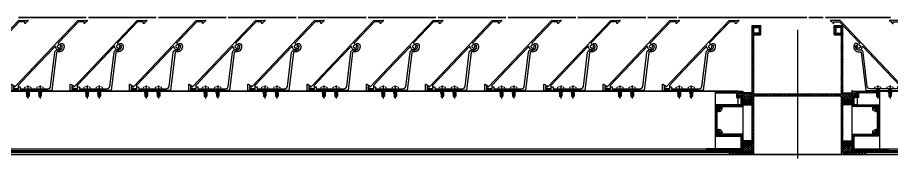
# Model space of a CAD drawing. Header units: millimetres. Extents: x -25371 to 2282244, y -90657 to 147824.
# Drawn here: x 1504618 to 1505578, y 3229 to 3383 of the extents above; entities that cross this region are included whole.
import ezdxf

# ---------------------------------------------------------------- set-up
doc = ezdxf.new("R2010")
doc.units = ezdxf.units.MM
doc.linetypes.add('CENTER', pattern=[50.800000000000004, 31.75, -6.35, 6.35, -6.35])
for name, color, linetype in [('000 - EXISTING_BUILDING_MAIN_COLOR_1', 1, 'Continuous'), ('010 - ASPG_ACCESSORIES_MAIN_COLOR_1', 1, 'Continuous'), ('010 - ASPG_EXTR_MAIN_COLOR_2', 2, 'Continuous'), ('010 - ASPG_FASTERN_MAIN_COLOR_1', 1, 'Continuous'), ('010 - ASPG_FRAMING_CUT_COLOR_4', 4, 'Continuous'), ('010 - ASPG_FRAMING_HATCH_', 251, 'Continuous'), ('010 - ASPG_FRAMING_MAIN_COLOR_2', 2, 'Continuous'), ('010 - ASPG_FRAMING_SUB_COLOR_2', 2, 'Continuous'), ('010 - ASPG_FRAMING_WIPEOUT_', 250, 'Continuous'), ('BOLT & SCREW', 251, 'Continuous')]:
    doc.layers.add(name, color=color, linetype=linetype)
for name, color, linetype, plot in [('010 - ASPG_EXTR_DEF_SUB', 250, 'Continuous', False), ('010 - ASPG_FASTERN_DEF_SUB', 250, 'Continuous', False), ('010 - ASPG_FRAMING_DEF_SUB', 250, 'Continuous', False)]:
    doc.layers.add(name, color=color, linetype=linetype, plot=plot)
doc.layers.add('12-GRID', color=1, linetype='CENTER', lineweight=13)
doc.layers.add('SCREW', color=8, linetype='Continuous', lineweight=5)
pattern_1 = [(270, (1257419.243240032, -520041.6224064054), (0.6549599250656583, -1.134423872092541), [0.7562825813950264, -1.512565162790053]), (29.99999999999978, (1257419.243240032, -520041.6224064054), (0.6549599293588203, 1.134423869613882), [0.7562825813950259, -1.512565162790052]), (329.9999999999998, (1257419.243240032, -520041.6224064054), (1.309919854424478, -2.478657937293614e-09), [-1.512565162790051, 0.7562825813950254])]
pattern_2 = [(314.9999999999999, (1257419.492862033, -520021.6224064054), (1.336931354494228, 1.336931354494224), []), (44.99999999999984, (1257419.492862033, -520021.6224064054), (-1.336931354494223, 1.336931354494228), [])]
pattern_3 = [(270, (1257419.442484036, -520043.9224064054), (0.6549599250656583, -1.134423872092541), [0.7562825813950264, -1.512565162790053]), (29.99999999999978, (1257419.442484036, -520043.9224064054), (0.6549599293588203, 1.134423869613882), [0.7562825813950259, -1.512565162790052]), (329.9999999999998, (1257419.442484036, -520043.9224064054), (1.309919854424478, -2.478657937293614e-09), [-1.512565162790051, 0.7562825813950254])]
pattern_4 = [(314.9999999999999, (1257419.192862035, -520023.9224064054), (1.336931354494228, 1.336931354494224), []), (44.99999999999984, (1257419.192862035, -520023.9224064054), (-1.336931354494223, 1.336931354494228), [])]
pattern_5 = [(45, (0, 0), (-1.683798022700467, 1.683798022700467), []), (45, (1.1225325, 0), (-1.683798022700467, 1.683798022700467), [])]

# ---------------------------------------------------------------- blocks, each defined once
blk = doc.blocks.new('*U2487')
at = {"layer": '12-GRID', "color": 8, "linetype": 'CENTER'}
for p, q in [((5.684341886080801e-14, -6.200000000000029), (5.684341886080801e-14, 2.200000000000029)), ((-4.199999999999973, -2), (4.200000000000085, -2))]:
    blk.add_line(p, q, dxfattribs=at)
at = {"layer": 'BOLT & SCREW'}
for p, q in [((-0.553537628269381, -1.771128018217196), (-1.767499999999847, -1.558125000000442)), ((-0.553537628269381, -2.228871981782805), (-1.767500000000483, -2.441875000000354)), ((-0.4577439635652332, -1.771128018217196), (-0.8837500000000146, -1.558125000000442)), ((-0.4577439635652332, -2.228871981782805), (-0.8837500000000146, -2.441875000000354)), ((-0.2288719817826677, -1.446462371730204), (-0.4418749999998197, -0.2325000000002947)), ((-0.2288719817826677, -1.542256036434869), (-0.4418749999998197, -1.116250000000048)), ((-0.2288719817826677, -2.457743963565131), (-0.4418749999998197, -2.883750000000271)), ((-0.2288719817821107, -2.553537628269438), (-0.4418749999998197, -3.767500000000023)), ((0.2288719817822642, -1.446462371730562), (0.4418749999996946, -0.2324999999999764)), ((0.2288719817822642, -1.542256036434869), (0.4418749999996946, -1.116250000000048)), ((0.4418749999996946, -2.883750000000271), (0.2288719817829008, -2.457743963565131)), ((0.2288719817829008, -2.553537628269438), (0.4418749999999732, -3.767500000000023)), ((0.4577439635647103, -1.771128018217196), (0.8837499999994917, -1.558125000000442)), ((0.4577439635647103, -2.228871981782805), (0.8837500000001283, -2.441874999999877)), ((0.5535376282692559, -1.771128018217196), (1.767500000000001, -1.558125000000124)), ((0.5535376282692559, -2.228871981782805), (1.767500000000001, -2.441874999999877))]:
    blk.add_line(p, q, dxfattribs=at)
for points in [[(-1.767500000000006, -1.558125000000442), (-0.8837500000001342, -1.558125000000442, 0.4142135623730394), (-0.4418749999998197, -1.116250000000048), (-0.4418749999998197, -0.2325000000002947), (0.4418749999996946, -0.2324999999999764), (0.4418749999996946, -1.116250000000048, 0.4142135623731505), (0.8837500000000089, -1.558125000000442), (1.76750000000012, -1.558125000000124), (1.76750000000012, -2.441874999999877), (0.8837500000000089, -2.441874999999877, 0.414213562373095), (0.4418749999996946, -2.883750000000271), (0.4418749999999732, -3.767500000000023), (-0.4418749999998197, -3.767500000000023), (-0.4418749999998197, -2.883750000000271, 0.4142135623730397), (-0.8837500000001342, -2.441875000000354), (-1.767500000000483, -2.441875000000354)], [(0.2288719817829008, -2.457743963565131, -0.414213562373095), (0.4577439635645909, -2.228871981782805), (0.5535376282692559, -2.228871981782805), (0.5535376282692559, -1.771128018217196), (0.4577439635645909, -1.771128018217196, -0.4142135623730951), (0.228871981782105, -1.542256036434869), (0.228871981782105, -1.446462371730562), (-0.2288719817826677, -1.446462371730204), (-0.2288719817826677, -1.542256036434869, -0.4142135623730951), (-0.4577439635649944, -1.771128018217196), (-0.553537628269381, -1.771128018217196), (-0.553537628269381, -2.228871981782805), (-0.4577439635649944, -2.228871981782805, -0.4142135623730951), (-0.2288719817826677, -2.457743963565131), (-0.2288719817822698, -2.553537628269438), (0.2288719817829008, -2.553537628269438)]]:
    blk.add_lwpolyline(points, format="xyb", close=True, dxfattribs=at)
blk.add_circle((5.684341886080801e-14, -2), 3.5, dxfattribs=at)
blk = doc.blocks.new('000_ASPG_TYP_FILES_20260218-010703_FRAME_EXTR_')
at = {"layer": '010 - ASPG_FRAMING_HATCH_'}
h = blk.add_hatch(dxfattribs=at)
h.set_pattern_fill('ANSI32', color=256, scale=0.1, angle=180)
h.set_pattern_definition([(225, (0, 0), (0.6735192090801866, -0.6735192090801868), []), (225, (-0.4490130000000001, 5.498823332255506e-17), (0.6735192090801866, -0.6735192090801868), [])])
edge = h.paths.add_edge_path()
edge.add_line((1.999999996740371, 15.99999999965075), (1.999999996740371, 1.999999999941792))
edge.add_line((1.999999996740371, 1.999999999941792), (39.69999999750871, 1.999999999941792))
edge.add_arc((39.69999999730499, 1.700000000040752), 0.2999999999010399, -3.891028654834372e-08, 89.99999996109239, ccw=False)
edge.add_line((39.99999999720603, 1.699999999837019), (39.99999999720603, 0.2999999996973202))
edge.add_arc((39.69999999750872, 0.2999999996973131), 0.2999999996973131, -90.00000000000142, 1.4210854715202004e-12, ccw=False)
edge.add_line((39.69999999750871, 0), (0.2999999996973202, 0))
edge.add_arc((0.2999999996973273, 0.2999999996973273), 0.2999999996973273, 180.0000000000013, 269.99999999999864, ccw=False)
edge.add_line((0, 0.2999999996973202), (0, 17.69999999989523))
edge.add_arc((0.2999999999301508, 17.70000000012806), 0.2999999999301508, 90.00000004446741, 180.0000000444674, ccw=False)
edge.add_line((0.2999999996973202, 18.00000000005821), (22.5570233851904, 18.00000000005821))
edge.add_arc((22.5570233856712, 18.50000000026317), 0.5000000002049632, 269.9999999449049, 380.2095453190142)
edge.add_arc((26.1699999981368, 19.82999999686102), 3.349999998908497, 182.0637942974167, 200.2095453254992, ccw=False)
edge.add_arc((23.58168000320438, 19.73672835517209), 0.7599999998138507, 2.0637943418387863, 182.0637943418388, ccw=False)
edge.add_arc((26.16999999910358, 19.82999999939922), 1.830000000338361, 182.0637943388468, 447.9362056470717)
edge.add_arc((26.263271644013, 22.41831999551505), 0.7600000000549151, 87.93620564125177, 267.9362056412518, ccw=False)
edge.add_arc((26.16999999863267, 19.8300000075356), 3.349999992334041, 69.79045460402187, 87.9362056313708, ccw=False)
edge.add_arc((27.49999999788272, 23.44297661244421), 0.5000000006038865, 249.7904545688332, 359.9999999442181)
edge.add_line((27.9999999984866, 23.44297661195742), (27.9999999984866, 26.67999999993481))
edge.add_line((27.9999999984866, 26.67999999993481), (28.49999999674037, 27.17999999958556))
edge.add_line((28.49999999674037, 27.17999999958556), (27.9999999984866, 27.67999999970198))
edge.add_line((27.9999999984866, 27.67999999970198), (27.9999999984866, 38.61999999982072))
edge.add_line((27.9999999984866, 38.61999999982072), (28.49999999674037, 39.11999999993714))
edge.add_line((28.49999999674037, 39.11999999993714), (27.9999999984866, 39.62000000005355))
edge.add_line((27.9999999984866, 39.62000000005355), (27.9999999984866, 42.85702338756528))
edge.add_arc((27.49999999787862, 42.85702338707262), 0.5000000006079759, 5.645408219420843e-08, 110.2095454304945)
edge.add_arc((26.16999999884449, 46.46999999186602), 3.349999992147246, 272.0637943651193, 290.20954539329375, ccw=False)
edge.add_arc((26.263271644013, 43.88168000403675), 0.7600000000258301, 92.06379435882718, 272.0637943588272, ccw=False)
edge.add_arc((26.16999999910502, 46.47000000012492), 1.830000000339747, 272.0637943528818, 537.9362056611998)
edge.add_arc((23.58168000320438, 46.56327164435061), 0.7599999998138507, 177.9362056581612, 357.9362056581612, ccw=False)
edge.add_arc((26.16999999825318, 46.47000000263876), 3.349999999025627, 159.7904546748206, 177.9362057022633, ccw=False)
edge.add_arc((22.55702338551316, 47.7999999994954), 0.500000000434755, 339.790454661877, 450.0000000369852)
edge.add_line((22.5570233851904, 48.29999999993015), (0.2999999996973202, 48.29999999993015))
edge.add_arc((0.2999999996973095, 48.59999999962746), 0.2999999996973131, 179.9999999999987, 270.00000000000205, ccw=False)
edge.add_line((0, 48.59999999962747), (0, 59.99999999994179))
edge.add_arc((0.2999999996973202, 59.99999999994179), 0.2999999996973202, 90, 180, ccw=False)
edge.add_line((0.2999999996973202, 60.29999999963911), (4.999999997438863, 60.29999999963911))
edge.add_line((4.999999997438863, 60.29999999963911), (4.999999997438863, 64.99999999959255))
edge.add_arc((5.299999997369017, 64.99999999982538), 0.2999999999301544, 90.0000000444681, 180.0000000444674, ccw=False)
edge.add_line((5.299999997136183, 65.29999999975553), (29.99999999883585, 65.29999999975553))
edge.add_line((29.99999999883585, 65.29999999975553), (29.99999999883585, 63.59999999997672))
edge.add_arc((29.69999999890567, 63.59999999974391), 0.2999999999301721, -89.99999995552861, 4.4463320136856055e-08, ccw=False)
edge.add_line((29.69999999913853, 63.29999999981374), (7.299999997485429, 63.29999999981374))
edge.add_arc((7.29999999771826, 62.99999999988358), 0.2999999999301508, 90.00000004446738, 180.0000000444674)
edge.add_line((6.999999997788109, 62.99999999965075), (6.999999997788109, 58.29999999969732))
edge.add_line((6.999999997788109, 58.29999999969732), (2.300000000162981, 58.29999999969732))
edge.add_arc((2.299999998300336, 57.99999999813735), 0.3000000015599653, 89.99999964426098, 179.999999644261)
edge.add_line((1.999999996740371, 58), (1.999999996740371, 50.60000000003492))
edge.add_arc((2.299999998533172, 50.60000000166475), 0.3000000017928013, 180.000000311273, 270.0000003112706)
edge.add_line((2.300000000162981, 50.29999999987194), (29.69999999913853, 50.29999999987194))
edge.add_arc((29.6999999989348, 49.9999999999709), 0.299999999901047, -3.890897914970992e-08, 89.99999996109108, ccw=False)
edge.add_line((29.99999999883585, 49.99999999976717), (29.99999999883585, 26.67999999993481))
edge.add_line((29.99999999883585, 26.67999999993481), (29.99999999883585, 16.29999999981374))
edge.add_arc((29.6999999989057, 16.2999999995809), 0.2999999999301508, -89.99999995553259, 4.446741286301403e-08, ccw=False)
edge.add_line((29.69999999913853, 15.99999999965075), (1.999999996740371, 15.99999999965075))
at = {"layer": '010 - ASPG_FRAMING_CUT_COLOR_4'}
blk.add_lwpolyline([(1.999999996740371, 15.99999999965075), (1.999999996740371, 1.999999999941792), (39.69999999750871, 1.999999999941792, -0.4142135623731089), (39.99999999720603, 1.699999999837019), (39.99999999720603, 0.2999999996973202, -0.4142135623731089), (39.69999999750871, 0), (0.2999999996973202, 0, -0.4142135623730811), (0, 0.2999999996973202), (0, 17.69999999989523, -0.4142135623730951), (0.2999999996973202, 18.00000000005821), (22.5570233851904, 18.00000000005821, 0.5217296884731124), (23.02624112786725, 18.67272727261297, -0.07934163687482358), (22.82217297761235, 19.70935906958766, -1), (24.34118702879641, 19.76409764075652, 2.296345716993233), (26.23590235819574, 21.65881296969019, -1), (26.29064092983026, 23.17782702133991, -0.0793416368716021), (27.32727272447664, 22.9737588702119, 0.5217296884801942), (27.9999999984866, 23.44297661195742), (27.9999999984866, 26.67999999993481), (28.49999999674037, 27.17999999958556), (27.9999999984866, 27.67999999970198), (27.9999999984866, 38.61999999982072), (28.49999999674037, 39.11999999993714), (27.9999999984866, 39.62000000005355), (27.9999999984866, 42.85702338756528, 0.5217296884727316), (27.32727272447664, 43.3262411293108, -0.07934163687522733), (26.29064092983026, 43.122172978241, -1), (26.23590235819574, 44.64118702983251, 2.296345716995783), (24.34118702879641, 46.53590235876618, -1), (22.82217297761235, 46.59064092993503, -0.07934163687201433), (23.02624112786725, 47.62727272690972, 0.5217296884786579), (22.5570233851904, 48.29999999993015), (0.2999999996973202, 48.29999999993015, -0.4142135623731158), (0, 48.59999999962747), (0, 59.99999999994179, -0.414213562373095), (0.2999999996973202, 60.29999999963911), (4.999999997438863, 60.29999999963911), (4.999999997438863, 64.99999999959255, -0.4142135623730879), (5.299999997136183, 65.29999999975553), (29.99999999883585, 65.29999999975553), (29.99999999883585, 63.59999999997672, -0.4142135623730533), (29.69999999913853, 63.29999999981374), (7.299999997485429, 63.29999999981374, 0.4142135623730949), (6.999999997788109, 62.99999999965075), (6.999999997788109, 58.29999999969732), (2.300000000162981, 58.29999999969732, 0.4142135623730948), (1.999999996740371, 58), (1.999999996740371, 50.60000000003492, 0.4142135623730845), (2.300000000162981, 50.29999999987194), (29.69999999913853, 50.29999999987194, -0.4142135623730951), (29.99999999883585, 49.99999999976717), (29.99999999883585, 26.67999999993481), (29.99999999883585, 16.29999999981374, -0.4142135623730951), (29.69999999913853, 15.99999999965075)], format="xyb", close=True, dxfattribs=at)
for p in [(26.16999999736436, 48.46999999973923), (26.16999999736436, 21.82999999966705)]:
    blk.add_blockref('*U2487', p)
blk = doc.blocks.new('*U2499')
at = {"layer": '010 - ASPG_FRAMING_HATCH_', "transparency": 33554585}
h = blk.add_hatch(dxfattribs=at)
h.set_pattern_fill('ANSI32', color=256, scale=0.25)
h.set_pattern_definition(pattern_5)
edge = h.paths.add_edge_path()
edge.add_line((2.000000000009768, -50.0000000001819), (2.000000000009536, -75.00000000027285))
edge.add_line((2.000000000009536, -75.00000000027285), (-1.376676550535194e-14, -75.00000000027285))
edge.add_line((-1.377727649045784e-14, -75.00000000027285), (2.183725214694612e-13, -49.00000000020555))
edge.add_arc((0.9999999999907824, -49.00000000021976), 0.999999999990564, 89.99999999918577, 179.9999999991858, ccw=False)
edge.add_line((1.000000000004993, -48.00000000022919), (62.99999999987471, -48.00000000022955))
edge.add_arc((62.99999999988892, -47.00000000023898), 0.999999999990564, 269.9999999991858, 359.9999999991858)
edge.add_line((63.99999999987948, -47.00000000025319), (63.99999999987995, 47.00000000025248))
edge.add_arc((62.99999999988939, 47.00000000023827), 0.999999999990564, 8.142219984623432e-10, 90.00000000081424)
edge.add_line((62.99999999987518, 48.00000000022884), (1.000000000005464, 48.00000000022919))
edge.add_arc((0.9999999999912551, 49.00000000021976), 0.999999999990564, 180.0000000008142, 270.0000000008142, ccw=False)
edge.add_line((6.91122180303467e-13, 49.00000000020555), (9.232719782633861e-13, 75.00000000027285))
edge.add_line((9.232719782633861e-13, 75.00000000027285), (2.000000000010473, 75.00000000027285))
edge.add_line((2.000000000010473, 75.00000000027285), (2.000000000010241, 50.0000000001819))
edge.add_line((2.000000000010241, 50.0000000001819), (140.9999999998781, 50.00000000018107))
edge.add_line((140.9999999998781, 50.00000000018107), (140.9999999998781, 41.00000000016652))
edge.add_arc((139.9999999998876, 41.00000000018073), 0.999999999990564, 269.9999999991858, 359.9999999991858, ccw=False)
edge.add_line((139.9999999998734, 40.00000000019017), (131.999999999892, 40.00000000019029))
edge.add_arc((131.9999999998778, 41.00000000018085), 0.999999999990564, 180.0000000008142, 270.0000000008142, ccw=False)
edge.add_line((130.9999999998872, 41.00000000016664), (130.9999999998872, 47.00000000025214))
edge.add_arc((129.9999999998967, 47.00000000023793), 0.999999999990564, 8.142219984623432e-10, 90.00000000081424)
edge.add_line((129.9999999998824, 48.00000000022849), (66.99999999989429, 48.00000000022884))
edge.add_arc((66.99999999988007, 47.00000000023827), 0.999999999990564, 89.99999999918577, 179.9999999991858)
edge.add_line((65.99999999988951, 47.00000000025248), (65.99999999988903, -47.00000000025319))
edge.add_arc((66.99999999987959, -47.00000000023898), 0.999999999990564, 180.0000000008142, 270.0000000008142)
edge.add_line((66.9999999998938, -48.00000000022955), (129.9999999998819, -48.0000000002299))
edge.add_arc((129.9999999998961, -47.00000000023933), 0.999999999990564, 269.9999999991858, 359.9999999991858)
edge.add_line((130.9999999998867, -47.00000000025354), (130.9999999998868, -41.00000000357866))
edge.add_arc((131.9999999998773, -41.00000000359287), 0.999999999990564, 89.99999999918577, 179.9999999991858, ccw=False)
edge.add_line((131.9999999998915, -40.0000000036023), (139.9999999998729, -40.00000000360242))
edge.add_arc((139.9999999998871, -41.00000000359299), 0.999999999990564, 8.14225131762214e-10, 90.00000000081423, ccw=False)
edge.add_line((140.9999999998777, -41.00000000357878), (140.9999999998776, -50.00000000632181))
edge.add_line((140.9999999998776, -50.00000000632181), (2.000000000009777, -50.0000000001819))
h.paths.add_polyline_path([(138.9999999998686, 48.00000000022837), (138.9999999998686, 42.00000000355348), (132.9999999998968, 42.0000000035536), (132.9999999998968, 48.00000000022849)], flags=16)
h.paths.add_polyline_path([(138.999999999868, -48.00000000023002), (138.9999999998681, -42.00000000355513), (132.9999999998963, -42.00000000355501), (132.9999999998962, -48.00000000023001)], flags=16)
at = {"layer": '010 - ASPG_FRAMING_HATCH_'}
h = blk.add_hatch(dxfattribs=at)
h.set_pattern_fill('ANSI37', color=256, scale=0.5954980955866349, angle=-90.00000000000001)
h.set_pattern_definition(pattern_4)
edge = h.paths.add_edge_path()
edge.add_ellipse((11.52796953010241, 55.00000000111323), major_axis=(-3.510345640540481e-14, -4.999999999272404), ratio=0.6444816938462435, start_angle=180, end_angle=360, ccw=False)
edge.add_line((11.52796953010241, 60.00000000018191), (2.00000000074399, 60.00000000018191))
edge.add_arc((-7.899917497165894, 55.00000000111323), 11.09091368915029, -26.79627343179601, 26.796273430967574, ccw=False)
edge.add_line((2.000000000715794, 50.00000000157889), (11.52796953007421, 50.00000000157889))
h = blk.add_hatch(dxfattribs=at)
h.set_pattern_fill('HONEY', color=256, scale=0.238199238234654, angle=-90.00000000000001)
h.set_pattern_definition(pattern_3)
edge = h.paths.add_edge_path()
edge.add_ellipse((11.7775915319535, 55.00000000111977), major_axis=(-3.509070088518285e-14, -4.999999999272404), ratio=0.6444816938462435, start_angle=0, end_angle=360, ccw=False)
h = blk.add_hatch(dxfattribs=at)
h.set_pattern_fill('HONEY', color=256, scale=0.238199238234654, angle=-90.00000000000001)
h.set_pattern_definition(pattern_1)
edge = h.paths.add_edge_path()
edge.add_ellipse((57.52258669462346, 55.00000000111321), major_axis=(-3.509070088518285e-14, -4.999999999272404), ratio=0.6444816938462435, start_angle=0, end_angle=360)
h = blk.add_hatch(dxfattribs=at)
h.set_pattern_fill('ANSI37', color=256, scale=0.5954980955866349, angle=-90.00000000000001)
h.set_pattern_definition(pattern_2)
edge = h.paths.add_edge_path()
edge.add_ellipse((57.77220869647454, 55.00000000111321), major_axis=(-3.509070088518285e-14, -4.999999999272404), ratio=0.6444816938462435, start_angle=0, end_angle=180)
edge.add_line((57.77220869647455, 60.00000000018189), (61.99999999977764, 60.00000000018189))
edge.add_arc((61.99999999977037, 60.30000000023573), 0.3000000000538421, -89.99999999861039, -1.389609784768862e-09)
edge.add_line((62.29999999982421, 60.30000000022845), (62.29999999982421, 61.00000000018188))
edge.add_line((62.29999999982421, 61.00000000018188), (61.79999999982421, 61.50000000041472))
edge.add_line((61.79999999982421, 61.50000000041472), (62.29999999982421, 62.00000000018188))
edge.add_line((62.29999999982421, 62.00000000018188), (61.79999999982421, 62.50000000041472))
edge.add_line((61.79999999982421, 62.50000000041472), (62.29999999982421, 63.00000000018188))
edge.add_line((62.29999999982421, 63.00000000018188), (61.79999999982421, 63.50000000018188))
edge.add_line((61.79999999982421, 63.50000000018188), (62.29999999982421, 64.00000000018188))
edge.add_line((62.29999999982421, 64.00000000018188), (62.29999999982421, 65.00000000018188))
edge.add_line((62.29999999982421, 65.00000000018188), (63.29999999970779, 65.00000000018188))
edge.add_line((63.29999999970779, 65.00000000018188), (63.79999999970779, 65.50000000018188))
edge.add_line((63.79999999970779, 65.50000000018188), (64.2999999997078, 65.00000000018188))
edge.add_line((64.2999999997078, 65.00000000018188), (64.7999999997078, 65.50000000018188))
edge.add_line((64.7999999997078, 65.50000000018188), (65.2999999997078, 65.00000000018188))
edge.add_line((65.2999999997078, 65.00000000018188), (65.7999999997078, 65.50000000018188))
edge.add_line((65.7999999997078, 65.50000000018188), (66.29999999982421, 65.00000000018188))
edge.add_line((66.29999999982421, 65.00000000018188), (66.99999999977764, 65.00000000018188))
edge.add_arc((66.99999999974126, 65.30000000014842), 0.2999999999665306, -89.99999999305199, 1.528565674358258e-08)
edge.add_line((67.2999999997078, 65.30000000022845), (67.30017822586116, 60.00000000018188))
edge.add_arc((77.20009572393145, 55.00000000088038), 11.09091368921486, 153.2037265686182, 206.7962734313818)
edge.add_line((67.30017822586116, 50.00000000157887), (57.77220869647455, 50.00000000157887))
h = blk.add_hatch(dxfattribs=at)
h.set_pattern_fill('ANSI37', color=256, scale=0.5954980955866349, angle=-90.00000000000001)
h.set_pattern_definition(pattern_4)
edge = h.paths.add_edge_path()
edge.add_ellipse((11.52796953010241, -55.00000000111394), major_axis=(-3.510345640540481e-14, 4.999999999272404), ratio=0.6444816938462435, start_angle=0, end_angle=180)
edge.add_line((11.52796953010241, -60.00000000018262), (2.00000000074399, -60.00000000018262))
edge.add_arc((-7.899917497165894, -55.00000000111394), 11.09091368915029, 333.2037265690324, 386.796273431796)
edge.add_line((2.000000000715794, -50.0000000015796), (11.52796953007421, -50.0000000015796))
h = blk.add_hatch(dxfattribs=at)
h.set_pattern_fill('HONEY', color=256, scale=0.238199238234654, angle=-90.00000000000001)
h.set_pattern_definition(pattern_3)
edge = h.paths.add_edge_path()
edge.add_ellipse((11.7775915319535, -55.00000000112048), major_axis=(-3.509070088518285e-14, 4.999999999272404), ratio=0.6444816938462435, start_angle=0, end_angle=360)
h = blk.add_hatch(dxfattribs=at)
h.set_pattern_fill('HONEY', color=256, scale=0.238199238234654, angle=-90.00000000000001)
h.set_pattern_definition(pattern_1)
edge = h.paths.add_edge_path()
edge.add_ellipse((57.52258669462346, -55.00000000111392), major_axis=(-3.509070088518285e-14, 4.999999999272404), ratio=0.6444816938462435, start_angle=0, end_angle=360, ccw=False)
h = blk.add_hatch(dxfattribs=at)
h.set_pattern_fill('ANSI37', color=256, scale=0.5954980955866349, angle=-90.00000000000001)
h.set_pattern_definition(pattern_2)
edge = h.paths.add_edge_path()
edge.add_ellipse((57.77220869647454, -55.00000000111392), major_axis=(-3.509070088518285e-14, 4.999999999272404), ratio=0.6444816938462435, start_angle=180, end_angle=360, ccw=False)
edge.add_line((57.77220869647455, -60.0000000001826), (61.99999999977764, -60.0000000001826))
edge.add_arc((61.99999999977037, -60.30000000023644), 0.3000000000538421, 360.0000000013896, 449.9999999986104, ccw=False)
edge.add_line((62.29999999982421, -60.30000000022916), (62.29999999982421, -61.0000000001826))
edge.add_line((62.29999999982421, -61.0000000001826), (61.79999999982421, -61.50000000041543))
edge.add_line((61.79999999982421, -61.50000000041543), (62.29999999982421, -62.0000000001826))
edge.add_line((62.29999999982421, -62.0000000001826), (61.79999999982421, -62.50000000041543))
edge.add_line((61.79999999982421, -62.50000000041543), (62.29999999982421, -63.0000000001826))
edge.add_line((62.29999999982421, -63.0000000001826), (61.79999999982421, -63.5000000001826))
edge.add_line((61.79999999982421, -63.5000000001826), (62.29999999982421, -64.0000000001826))
edge.add_line((62.29999999982421, -64.0000000001826), (62.29999999982421, -65.0000000001826))
edge.add_line((62.29999999982421, -65.0000000001826), (63.29999999970779, -65.0000000001826))
edge.add_line((63.29999999970779, -65.0000000001826), (63.79999999970779, -65.5000000001826))
edge.add_line((63.79999999970779, -65.5000000001826), (64.2999999997078, -65.0000000001826))
edge.add_line((64.2999999997078, -65.0000000001826), (64.7999999997078, -65.5000000001826))
edge.add_line((64.7999999997078, -65.5000000001826), (65.2999999997078, -65.0000000001826))
edge.add_line((65.2999999997078, -65.0000000001826), (65.7999999997078, -65.5000000001826))
edge.add_line((65.7999999997078, -65.5000000001826), (66.29999999982421, -65.0000000001826))
edge.add_line((66.29999999982421, -65.0000000001826), (66.99999999977764, -65.0000000001826))
edge.add_arc((66.99999999974126, -65.30000000014913), 0.2999999999665306, 359.99999998471435, 449.999999993052, ccw=False)
edge.add_line((67.2999999997078, -65.30000000022916), (67.30017822586116, -60.0000000001826))
edge.add_arc((77.20009572393145, -55.00000000088109), 11.09091368921486, 153.2037265686182, 206.7962734313818, ccw=False)
edge.add_line((67.30017822586116, -50.00000000157958), (57.77220869647455, -50.00000000157958))
at = {"layer": '010 - ASPG_FASTERN_DEF_SUB'}
blk.add_point((0, 0), dxfattribs=at)
at = {"layer": '010 - ASPG_FRAMING_CUT_COLOR_4'}
blk.add_lwpolyline([(2.000000000009768, -50.0000000001819), (2.000000000009536, -75.00000000027285), (-1.377727649045784e-14, -75.00000000027285), (2.183725214694612e-13, -49.00000000020555, -0.414213562373095), (1.000000000004993, -48.00000000022919), (62.99999999987471, -48.00000000022955, 0.414213562373095), (63.99999999987948, -47.00000000025319), (63.99999999987995, 47.00000000025248, 0.414213562373095), (62.99999999987518, 48.00000000022884), (1.000000000005466, 48.00000000022919, -0.414213562373095), (6.91122180303467e-13, 49.00000000020555), (9.232719782633861e-13, 75.00000000027285), (2.000000000010473, 75.00000000027285), (2.000000000010241, 50.0000000001819), (140.9999999998781, 50.00000000018107), (140.9999999998781, 41.00000000016652, -0.414213562373095), (139.9999999998734, 40.00000000019017), (131.999999999892, 40.00000000019029, -0.414213562373095), (130.9999999998872, 41.00000000016664), (130.9999999998872, 47.00000000025214, 0.414213562373095), (129.9999999998824, 48.00000000022849), (66.99999999989429, 48.00000000022884, 0.414213562373095), (65.99999999988951, 47.00000000025248), (65.99999999988903, -47.00000000025319, 0.414213562373095), (66.9999999998938, -48.00000000022955), (129.9999999998819, -48.0000000002299, 0.414213562373095), (130.9999999998867, -47.00000000025354), (130.9999999998868, -41.00000000357866, -0.414213562373095), (131.9999999998915, -40.0000000036023), (139.9999999998729, -40.00000000360242, -0.414213562373095), (140.9999999998777, -41.00000000357878), (140.9999999998776, -50.00000000632181)], format="xyb", close=True, dxfattribs=at)
for points in [[(138.9999999998686, 48.00000000022837), (138.9999999998686, 42.00000000355348), (132.9999999998968, 42.0000000035536), (132.9999999998968, 48.00000000022849)], [(138.999999999868, -48.00000000023002), (138.9999999998681, -42.00000000355513), (132.9999999998963, -42.00000000355501), (132.9999999998962, -48.00000000023001)]]:
    blk.add_lwpolyline(points, close=True, dxfattribs=at)
at = {"layer": '010 - ASPG_FRAMING_DEF_SUB', "transparency": 33554508}
blk.add_line((136.4999999998283, 2.131628207280301e-14), (-4.500000000049795, 2.131628207280301e-14), dxfattribs=at)
at = {"layer": '010 - ASPG_FRAMING_DEF_SUB', "transparency": 33554457}
for points in [[(2.000000000715794, 50.00000000157889), (15.00000000071579, 50.00000000158543), (15.00000000071579, 60.00000000039217), (2.000000000715794, 60.00000000038563)], [(54.30017822586116, 50.00000000157887), (67.30017822586116, 50.00000000157887), (67.30017822586116, 65.50000000018188), (54.30017822586116, 65.50000000018188)], [(2.000000000715794, -50.0000000015796), (15.00000000071579, -50.00000000158614), (15.00000000071579, -60.00000000039288), (2.000000000715794, -60.00000000038634)], [(54.30017822586116, -50.00000000157958), (67.30017822586116, -50.00000000157958), (67.30017822586116, -65.5000000001826), (54.30017822586116, -65.5000000001826)]]:
    blk.add_lwpolyline(points, close=True, dxfattribs=at)
at = {"layer": '010 - ASPG_FRAMING_SUB_COLOR_2'}
for points in [[(11.77759153183708, 50.00000000158543), (2.000000000715794, 50.00000000157889, 0.2381992382621886), (2.000000000715796, 60.00000000018191), (11.77759153183708, 60.00000000018844)], [(57.52258669462346, 50.00000000157888), (67.30017822586116, 50.00000000157887, -0.2381992382621886), (67.30017822586116, 60.00000000018188), (67.2999999997078, 65.30000000022845, -0.4142135624157165), (66.99999999977764, 65.00000000018188), (66.29999999982421, 65.00000000018188), (65.7999999997078, 65.50000000018188), (65.2999999997078, 65.00000000018188), (64.7999999997078, 65.50000000018188), (64.2999999997078, 65.00000000018188), (63.79999999970779, 65.50000000018188), (63.29999999970779, 65.00000000018188), (62.29999999982421, 65.00000000018188), (62.29999999982421, 64.00000000018188), (61.79999999982421, 63.50000000018188), (62.29999999982421, 63.00000000018188), (61.79999999982421, 62.50000000041472), (62.29999999982421, 62.00000000018188), (61.79999999982421, 61.50000000041472), (62.29999999982421, 61.00000000018188), (62.29999999982421, 60.30000000022845, -0.414213562358888), (61.99999999977764, 60.00000000018188), (57.52258669462346, 60.00000000018189)], [(11.77759153183708, -50.00000000158614), (2.000000000715794, -50.0000000015796, -0.2381992382621886), (2.000000000715796, -60.00000000018262), (11.77759153183708, -60.00000000018915)], [(57.52258669462346, -50.00000000157959), (67.30017822586116, -50.00000000157958, 0.2381992382621886), (67.30017822586116, -60.0000000001826), (67.2999999997078, -65.30000000022916, 0.4142135624157165), (66.99999999977764, -65.0000000001826), (66.29999999982421, -65.0000000001826), (65.7999999997078, -65.5000000001826), (65.2999999997078, -65.0000000001826), (64.7999999997078, -65.5000000001826), (64.2999999997078, -65.0000000001826), (63.79999999970779, -65.5000000001826), (63.29999999970779, -65.0000000001826), (62.29999999982421, -65.0000000001826), (62.29999999982421, -64.0000000001826), (61.79999999982421, -63.5000000001826), (62.29999999982421, -63.0000000001826), (61.79999999982421, -62.50000000041543), (62.29999999982421, -62.0000000001826), (61.79999999982421, -61.50000000041543), (62.29999999982421, -61.0000000001826), (62.29999999982421, -60.30000000022916, 0.414213562358888), (61.99999999977764, -60.0000000001826), (57.52258669462346, -60.0000000001826)]]:
    blk.add_lwpolyline(points, format="xyb", dxfattribs=at)
at = {"layer": '010 - ASPG_FRAMING_SUB_COLOR_2', "extrusion": (0, 0, -1)}
for centre, major_axis in [((11.7775915319535, 55.00000000111977), (-3.509070088518285e-14, -4.999999999272404)), ((57.52258669462346, -55.00000000111392), (-3.509070088518285e-14, 4.999999999272404))]:
    blk.add_ellipse(centre, major_axis=major_axis, ratio=0.6444816938462435, dxfattribs=at)
at = {"layer": '010 - ASPG_FRAMING_SUB_COLOR_2'}
for centre, major_axis in [((57.52258669462346, 55.00000000111321), (-3.509070088518285e-14, -4.999999999272404)), ((11.7775915319535, -55.00000000112048), (-3.509070088518285e-14, 4.999999999272404))]:
    blk.add_ellipse(centre, major_axis=major_axis, ratio=0.6444816938462435, dxfattribs=at)
blk = doc.blocks.new('PZG35-9D5')
at = {"layer": '010 - ASPG_FASTERN_MAIN_COLOR_1'}
for p, q in [((-1.399999999999963, 2.842170943040401e-14), (-1.399999999999963, -1.090192378864657)), ((1.4210854715202e-14, 3.733653355866409), (1.4210854715202e-14, -10.53404386090006)), ((1.399999999999991, 0), (1.399999999999991, -0.5901923788647139)), ((-1.850000000000009, -1.399999999999977), (1.850000000000037, -0.8999999999999773)), ((-1.850000000000009, -1.399999999999977), (-1.399999999999963, -1.090192378864685)), ((-1.850000000000009, -1.399999999999977), (-1.399999999999963, -1.709807621135297)), ((-1.850000000000009, -2.699999999999989), (1.850000000000037, -2.199999999999989)), ((-1.850000000000009, -2.699999999999989), (-1.399999999999963, -2.390192378864697)), ((-1.850000000000009, -2.699999999999989), (-1.399999999999963, -3.009807621135309)), ((-1.850000000000009, -4), (-1.399999999999963, -3.690192378864708)), ((-1.850000000000009, -4), (-0.9911470940920566, -3.883938796498938)), ((-1.850000000000009, -4), (-1.399999999999963, -4.30980762113532)), ((-1.399999999999963, -1.090192378864685), (1.399999999999991, -0.5901923788646855)), ((-1.399999999999963, -1.709807621135297), (1.399999999999991, -1.209807621135297)), ((-1.399999999999963, -1.709807621135269), (-1.399999999999963, -2.390192378864697)), ((-1.399999999999963, -2.390192378864697), (1.399999999999991, -1.890192378864697)), ((-1.399999999999963, -3.009807621135309), (1.399999999999991, -2.509807621135309)), ((-1.399999999999963, -3.009807621135309), (-1.399999999999963, -3.690192378864708)), ((-1.399999999999963, -3.690192378864708), (-0.8446989986695002, -3.591031485769975)), ((-1.399999999999963, -4.30980762113532), (-1.184865735341859, -4.271390788160659)), ((-1.399999999999963, -4.309807621135349), (-1.399999999999963, -8.099999999999966)), ((1.4210854715202e-14, -9.5), (-1.399999999999963, -8.099999999999966)), ((1.4210854715202e-14, -9.5), (1.399999999999991, -8.099999999999966)), ((0.5619885887190463, -3.339837273736322), (1.399999999999991, -3.190192378864708)), ((0.7141825614195483, -3.653488843051434), (1.850000000000037, -3.5)), ((0.7141825614195483, -3.932275020881832), (1.399999999999991, -3.80980762113532)), ((0.7141825614195483, -4.612659778611231), (1.399999999999991, -4.49019237886472)), ((0.7141825614195483, -4.953488843051389), (1.850000000000037, -4.800000000000011)), ((0.7141825614195483, -5.232275020881843), (1.399999999999991, -5.109807621135332)), ((1.850000000000037, -0.8999999999999773), (1.399999999999991, -0.5901923788646855)), ((1.850000000000037, -0.8999999999999773), (1.399999999999991, -1.209807621135297)), ((1.399999999999991, -1.209807621135269), (1.399999999999991, -1.890192378864725)), ((1.850000000000037, -2.199999999999989), (1.399999999999991, -1.890192378864697)), ((1.850000000000037, -2.199999999999989), (1.399999999999991, -2.509807621135309)), ((1.399999999999991, -2.50980762113528), (1.399999999999991, -3.190192378864708)), ((1.850000000000037, -3.5), (1.399999999999991, -3.190192378864708)), ((1.850000000000037, -3.5), (1.399999999999991, -3.80980762113532)), ((1.399999999999991, -3.809807621135349), (1.399999999999991, -4.490192378864691)), ((1.850000000000037, -4.800000000000011), (1.399999999999991, -4.49019237886472)), ((1.850000000000037, -4.800000000000011), (1.399999999999991, -5.109807621135332)), ((1.399999999999991, -5.109807621135332), (1.399999999999991, -8.099999999999966))]:
    blk.add_line(p, q, dxfattribs=at)
blk.add_lwpolyline([(1.4210854715202e-14, -9.5), (0.7141825614195483, -5.232275020881843), (0.7141825614195483, -3.600899293750615, 0.4176573264866609), (0.4106596181599826, -3.300919979679151, 0.1081021898226624), (-0.8446989986694433, -3.591031485769975), (-1.399999999999991, -4.701675652739141)], format="xyb", dxfattribs=at)
blk = doc.blocks.new('*U2488')
at = {"layer": 'SCREW', "color": 6}
blk.add_lwpolyline([(3.026373332565058, 1.780836269555209, 0.09905967801670053), (0.7999999999999687, 2.546427498927414), (0.7999999999999687, 2.274284095813357), (-0.800000000000054, 2.274284095813357), (-0.800000000000054, 2.546427498927414, 0.09905967801670058), (-3.026373332565143, 1.780836269555209, 0.2665876613401604), (-3.500000000000043, 0.9556546004010897), (-3.500000000000043, 0.1999999999999886, 0.4142135623730938), (-3.300000000000054, 0), (3.299999999999997, 0, 0.4142135623731049), (3.499999999999986, 0.1999999999999886), (3.499999999999957, 0.9556546004010897, 0.2665876613401604)], format="xyb", close=True, dxfattribs=at)
at = {"layer": 'SCREW'}
blk.add_blockref('PZG35-9D5', (-1.4210854715202e-14, 0), dxfattribs=at)
blk = doc.blocks.new('*U2501')
blk.add_point((0, 0))
at = {"layer": '010 - ASPG_ACCESSORIES_MAIN_COLOR_1'}
blk.add_lwpolyline([(-39.69999999902211, -0.5999999995172398, 0.4142135623731156), (-39.99999999883585, -0.8999999995638059), (-39.99999999883585, -7.366962144914214, 0.5773502691897371), (-39.65044321701862, -7.568778847059366), (-36.64260295056738, -5.832201459393036, 0.7673269879794871), (-36.78520590183325, -5.299999999645297), (-37.89999999874271, -5.299999999645297, -0.4142135623735732), (-38.19999999902211, -4.999999999656938), (-38.19999999902211, -2.799999999587089, -0.4142135623730951), (-37.99999999883585, -2.59999999951724), (-32.18326623388566, -2.59999999951724, -0.3888787318530097), (-31.98402729420923, -2.782568851142787), (-31.8474567013327, -4.343577870872468, 0.3888787318530089), (-31.34935935237445, -4.799999999528882), (-30.29999999911524, -4.799999999528882, 0.4142135623732408), (-29.99999999883585, -4.499999999540523), (-29.99999999883585, -2.899999999505599, -0.4142135623731785), (-29.69999999902211, -2.59999999951724), (0.4107479506637901, -2.59999999951724, -0.3789692262628873), (3.38851808081381, -5.235465979035143), (7.952927200356498, -42.5207682372482, 0.4465929586642906), (11.6177961837966, -45.07649022702281, -0.4898018444424612), (16.07846395508386, -48.68238816667036), (16.06490363762714, -49.36225294566866, -0.1824796859550777), (15.80227640201338, -50.01801436272836, -0.2679491924113072), (15.32539491611533, -50.16829426406803, 1.122114645179816), (15.09990952932276, -52.3421093734276, 0.4050039718497206), (18.0645059288945, -49.40213623346681), (18.07806624681689, -48.72227145435209, 0.4898054953707174), (11.15966573380865, -43.12966807454978, -0.4465970485362636), (9.938031048281118, -42.27776159492242), (4.866356541635469, -0.8481197821154633, 0.3641755342157969), (4.570876519894227, -0.5999999995172398)], format="xyb", close=True, dxfattribs=at)
at = {"layer": '010 - ASPG_EXTR_DEF_SUB'}
for p in [(-39.99999999883585, -0.4999999995172402), (43.44495566345738, -76.89999999944341), (43.44495566345738, -77.49999999954052)]:
    blk.add_point(p, dxfattribs=at)
at = {"layer": '010 - ASPG_EXTR_MAIN_COLOR_2'}
blk.add_lwpolyline([(11.37409105408005, -48.15170148877115), (11.47245816211216, -47.43577758665815), (12.17779493960552, -47.55667202338264), (12.29266474000178, -46.78670596401826, -0.5355375090189683), (14.1918134491425, -49.16870282323253, 0.9915718169393263), (15.66379558271728, -49.57599316951273, 1.157025413028558), (8.792231505503878, -48.77291728999153, -0.6885576205791355), (8.274611146422103, -48.98797988444021), (-17.14292736421339, -22.16859813180672), (-32.34153279638849, -6.131750148785431), (-32.34153279638849, -2.899999981694054, 0.4143115081626392), (-32.64163311407901, -2.59999999951724), (-37.54163311352022, -2.59999999951724, 0.4141156188887998), (-37.84153278893791, -2.899999981635847), (-37.84153278893791, -4.299999988411218, 0.4142135623731781), (-37.54153279098682, -4.599999986478724), (-35.98884801496752, -4.599999986478724, -0.205894629290155), (-35.77110154624097, -4.693635078269653), (33.22969053988345, -77.49999999954052), (43.14495566324331, -77.49999999954052, 0.6681786376628355), (43.35708769806661, -76.98786796536915), (40.5215537941549, -74.1523340573247, 0.6681786381757795), (40.00942175951786, -74.36446609156592), (40.00942175951786, -75.99999999802712), (33.87471885257401, -75.99999999802712), (11.86384030175395, -52.7751643466243, -0.5583539238224016), (12.08261241135187, -51.95244935475676, 0.7662751832817146), (12.03674733010121, -50.39291741001107, -0.4385828234445206), (10.70630855322815, -48.05207626283555)], format="xyb", close=True, dxfattribs=at)
at = {"layer": 'SCREW', "rotation": 180}
for p in [(-21.64901723782532, -2.499999999924694), (-8.237076249206439, -2.499999999924694)]:
    blk.add_blockref('*U2488', p, dxfattribs=at)
blk = doc.blocks.new('*U341')
blk.add_wipeout([(1440.0000000029759, 4.0000000015470505), (60.00000000297587, 4.000000000000455), (60.00000000297587, 69.30000000000041), (1440.0000000029759, 69.300000001547)]).dxf.layer = '010 - ASPG_FRAMING_WIPEOUT_'
at = {"color": 1}
blk.add_point((60.00000000297587, 69.4999942112745), dxfattribs=at)
at = {"layer": '010 - ASPG_FRAMING_MAIN_COLOR_2'}
blk.add_lwpolyline([(1410.00000000414, 69.30000000154668), (90.00000000181171, 69.3), (90.00000000181171, 6), (1410.00000000414, 6.000000001546685)], close=True, dxfattribs=at)
at = {"layer": '010 - ASPG_FRAMING_SUB_COLOR_2'}
for points in [[(1440.000000002976, 4.000000001546685), (60.00000000297587, 4), (60.00000000297587, 69.3), (1440.000000002976, 69.30000000154668)], [(60.00000000297587, 2.000000000715772), (60.00000000297587, 4), (1440.000000002976, 4.000000001546685), (1440.000000002976, 2.000000002262457)]]:
    blk.add_lwpolyline(points, close=True, dxfattribs=at)
at = {"color": 1, "xscale": -1, "rotation": 180}
for p in [(91.77030946011655, 69.3), (156.7703094601166, 69.3), (221.7703094601166, 69.3), (286.7703094601166, 69.3), (351.7703094601166, 69.3), (416.7703094601166, 69.3), (481.7703094601166, 69.3), (546.7703094601166, 69.3), (611.7703094601166, 69.3), (676.7703094601166, 69.3), (741.7703094601166, 69.3), (806.7703094601166, 69.3), (871.7703094601166, 69.3), (936.7703094601166, 69.3), (1001.770309460117, 69.3), (1066.770309460117, 69.3), (1131.770309460117, 69.3), (1196.770309460117, 69.3), (1261.770309460117, 69.3), (1326.770309460117, 69.3), (1391.770309460117, 69.3)]:
    blk.add_blockref('*U2501', p, dxfattribs=at)
at = {"transparency": 33554559, "xscale": -1, "rotation": 270}
for p in [(0, 0), (1500, 1.546684558206834e-09)]:
    blk.add_blockref('*U2499', p, dxfattribs=at)
blk.add_blockref('000_ASPG_TYP_FILES_20260218-010703_FRAME_EXTR_', (60.00000000297587, 4))
at = {"xscale": -1}
blk.add_blockref('000_ASPG_TYP_FILES_20260218-010703_FRAME_EXTR_', (1440.000000002976, 4.000000001546685), dxfattribs=at)
blk = doc.blocks.new('000_ASPG_TYP_FILES_FRAMING_EXTR_BREAKLINE_TYPE_2')
at = {"layer": '010 - ASPG_FRAMING_HATCH_', "transparency": 33554585}
h = blk.add_hatch(dxfattribs=at)
h.set_pattern_fill('ANSI32', color=256, scale=0.25)
h.set_pattern_definition(pattern_5)
h.paths.add_polyline_path([(131.0000000002328, 91.00000000058208, 0.4142135623730951), (132.0000000003492, 90.00000000046566), (140.0000000002328, 90.00000000046566, 0.4142135623730951), (141.0000000002328, 91.00000000046566), (141.0000000002328, 100.0000000004657), (2.000000000465661, 100.0000000004657), (2.000000000465661, 125.0000000004657), (4.656612873077393e-10, 125.0000000004657), (4.656612873077393e-10, 99.00000000046566, 0.4142135623730951), (1.000000000465661, 98.00000000046566), (63.00000000023283, 98.00000000046566, -0.414213562373093), (64.00000000023283, 97.00000000046566), (64.00000000023277, 3, -0.4142135623730951), (63.00000000023277, 2), (4.655476004700176e-10, 2), (-5.684341886080801e-14, 0), (141.0000000002328, -6.05359673500061e-09), (141.0000000002328, 8.99999999650754, 0.4142135623730951), (140.0000000002328, 9.99999999650754), (132.0000000003492, 9.99999999650754, 0.4142135623730951), (131.0000000002328, 8.999999996391125), (131.0000000002328, 3, -0.4142135623730951), (130.0000000002328, 2), (67.00000000034919, 2, -0.4142135623730951), (66.00000000023277, 3.000000000116415), (66.00000000023283, 97.00000000034925, -0.4142135623730951), (67.00000000034925, 98.00000000046566), (130.0000000002328, 98.00000000046566, -0.414213562373095), (131.0000000002328, 97.00000000046566)])
h.paths.add_polyline_path([(133.0000000002328, 92.00000000372529), (133.0000000002328, 98.00000000046566), (139.0000000004657, 98.00000000046566), (139.0000000004657, 92.00000000372529)], flags=16)
h.paths.add_polyline_path([(133.0000000002328, 7.999999996740371), (139.0000000004656, 7.999999996740371), (139.0000000004656, 2), (133.0000000002328, 2)], flags=16)
at = {"layer": '010 - ASPG_FRAMING_HATCH_'}
h = blk.add_hatch(dxfattribs=at)
h.set_pattern_fill('ANSI37', color=256, scale=0.5954980955866349, angle=-90.00000000000001)
h.set_pattern_definition([(314.9999999999999, (1257419.492862034, -519971.6224064051), (1.336931354494228, 1.336931354494224), []), (44.99999999999984, (1257419.492862034, -519971.6224064051), (-1.336931354494223, 1.336931354494228), [])])
edge = h.paths.add_edge_path()
edge.add_ellipse((57.77220869682924, 105.0000000013979), major_axis=(-3.509070088518285e-14, -4.999999999272404), ratio=0.6444816938462435, start_angle=0, end_angle=180)
edge.add_line((57.7722086968293, 110.0000000004666), (62.00000000013239, 110.0000000004666))
edge.add_arc((62.00000000012511, 110.3000000005204), 0.3000000000538421, -89.99999999861039, -1.389609784768862e-09)
edge.add_line((62.30000000017895, 110.3000000005131), (62.30000000017895, 111.0000000004666))
edge.add_line((62.30000000017895, 111.0000000004666), (61.80000000017895, 111.5000000006994))
edge.add_line((61.80000000017895, 111.5000000006994), (62.30000000017895, 112.0000000004666))
edge.add_line((62.3000000001789, 112.0000000004666), (61.8000000001789, 112.5000000006994))
edge.add_line((61.8000000001789, 112.5000000006994), (62.3000000001789, 113.0000000004666))
edge.add_line((62.3000000001789, 113.0000000004666), (61.8000000001789, 113.5000000004666))
edge.add_line((61.8000000001789, 113.5000000004666), (62.3000000001789, 114.0000000004666))
edge.add_line((62.3000000001789, 114.0000000004666), (62.3000000001789, 115.0000000004666))
edge.add_line((62.3000000001789, 115.0000000004666), (63.30000000006248, 115.0000000004666))
edge.add_line((63.30000000006248, 115.0000000004666), (63.80000000006248, 115.5000000004666))
edge.add_line((63.80000000006248, 115.5000000004666), (64.30000000006248, 115.0000000004666))
edge.add_line((64.30000000006248, 115.0000000004666), (64.80000000006248, 115.5000000004666))
edge.add_line((64.80000000006248, 115.5000000004666), (65.30000000006248, 115.0000000004666))
edge.add_line((65.30000000006248, 115.0000000004666), (65.80000000006248, 115.5000000004666))
edge.add_line((65.80000000006248, 115.5000000004666), (66.3000000001789, 115.0000000004666))
edge.add_line((66.3000000001789, 115.0000000004666), (67.00000000013233, 115.0000000004666))
edge.add_arc((67.00000000009595, 115.3000000004331), 0.2999999999665306, -89.99999999305201, 1.528565674358258e-08)
edge.add_line((67.30000000006248, 115.3000000005131), (67.30017822621585, 110.0000000004666))
edge.add_arc((77.20009572428614, 105.0000000011651), 11.09091368921486, 153.2037265686182, 206.7962734313818)
edge.add_line((67.30017822621585, 100.0000000018636), (57.77220869682924, 100.0000000018636))
h = blk.add_hatch(dxfattribs=at)
h.set_pattern_fill('ANSI37', color=256, scale=0.5954980955866349, angle=-90.00000000000001)
h.set_pattern_definition([(314.9999999999999, (1257419.192862035, -519973.9224064052), (1.336931354494228, 1.336931354494224), []), (44.99999999999984, (1257419.192862035, -519973.9224064052), (-1.336931354494223, 1.336931354494228), [])])
edge = h.paths.add_edge_path()
edge.add_ellipse((11.52796953045714, 105.0000000013979), major_axis=(-3.510345640540481e-14, -4.999999999272404), ratio=0.6444816938462435, start_angle=180, end_angle=360, ccw=False)
edge.add_line((11.52796953045714, 110.0000000004666), (2.000000001098726, 110.0000000004666))
edge.add_arc((-7.899917496811156, 105.0000000013979), 11.09091368915029, -26.79627343179601, 26.796273430967574, ccw=False)
edge.add_line((2.000000001070532, 100.0000000018636), (11.52796953042895, 100.0000000018636))
h = blk.add_hatch(dxfattribs=at)
h.set_pattern_fill('HONEY', color=256, scale=0.238199238234654, angle=-90.00000000000001)
h.set_pattern_definition([(270, (1257419.442484037, -519993.9224064052), (0.6549599250656583, -1.134423872092541), [0.7562825813950264, -1.512565162790053]), (29.99999999999978, (1257419.442484037, -519993.9224064052), (0.6549599293588203, 1.134423869613882), [0.7562825813950257, -1.512565162790051]), (329.9999999999998, (1257419.442484037, -519993.9224064052), (1.309919854424478, -2.478657937293614e-09), [-1.512565162790051, 0.7562825813950254])])
edge = h.paths.add_edge_path()
edge.add_ellipse((11.77759153230824, 105.0000000014043), major_axis=(-3.509070088518285e-14, -4.999999999272404), ratio=0.6444816938462435, start_angle=0, end_angle=360, ccw=False)
h = blk.add_hatch(dxfattribs=at)
h.set_pattern_fill('HONEY', color=256, scale=0.238199238234654, angle=-90.00000000000001)
h.set_pattern_definition([(270, (1257419.243240032, -519991.6224064051), (0.6549599250656583, -1.134423872092541), [0.7562825813950264, -1.512565162790053]), (29.99999999999978, (1257419.243240032, -519991.6224064051), (0.6549599293588203, 1.134423869613882), [0.7562825813950257, -1.512565162790051]), (329.9999999999998, (1257419.243240032, -519991.6224064051), (1.309919854424478, -2.478657937293614e-09), [-1.512565162790051, 0.7562825813950254])])
edge = h.paths.add_edge_path()
edge.add_ellipse((57.5225866949782, 105.0000000013979), major_axis=(-3.509070088518285e-14, -4.999999999272404), ratio=0.6444816938462435, start_angle=0, end_angle=360)
blk.add_point((141.0000000002328, 100.0000000004657))
at = {"layer": '010 - ASPG_FRAMING_CUT_COLOR_4'}
blk.add_lwpolyline([(-5.684341886080801e-14, 0), (4.656044438888784e-10, 2), (63.00000000023277, 2, 0.4142135623730951), (64.00000000023277, 3), (64.00000000023283, 97.00000000046566, 0.4142135623730951), (63.00000000023283, 98.00000000046566), (1.000000000465661, 98.00000000046566, -0.4142135623730951), (4.656612873077393e-10, 99.00000000046566), (4.656612873077393e-10, 125.0000000004657), (2.000000000465661, 125.0000000004657), (2.000000000465661, 100.0000000004657), (141.0000000002328, 100.0000000004657), (141.0000000002328, 91.00000000046566, -0.4142135623730951), (140.0000000002328, 90.00000000046566), (132.0000000004657, 90.00000000046566, -0.414213562373095), (131.0000000002328, 91.00000000046566), (131.0000000002328, 97.00000000046566, 0.4142135623730951), (130.0000000002328, 98.00000000046566), (67.00000000046566, 98.00000000046566, 0.4142135623730951), (66.00000000023283, 97.00000000046566), (66.00000000023277, 3, 0.4142135623730951), (67.0000000004656, 2), (130.0000000002328, 2, 0.4142135623730951), (131.0000000002328, 3), (131.0000000002328, 8.99999999650754, -0.414213562373095), (132.0000000004656, 9.99999999650754), (140.0000000002328, 9.99999999650754, -0.4142135623730951), (141.0000000002328, 8.99999999650754), (141.0000000002328, 0)], format="xyb", close=True, dxfattribs=at)
for points in [[(139.0000000004657, 98.00000000046566), (139.0000000004657, 92.00000000372529), (133.0000000002328, 92.00000000372529), (133.0000000002328, 98.00000000046566)], [(139.0000000004656, 2), (139.0000000004656, 7.999999996740371), (133.0000000002328, 7.999999996740371), (133.0000000002328, 2)]]:
    blk.add_lwpolyline(points, close=True, dxfattribs=at)
at = {"layer": '010 - ASPG_FRAMING_DEF_SUB', "transparency": 33554457}
blk.add_line((4.656044438888784e-10, 50.00000000023283), (141.0000000002329, 50.00000000023283), dxfattribs=at)
for points in [[(54.30017822621591, 100.0000000018636), (67.30017822621585, 100.0000000018636), (67.30017822621585, 115.5000000004666), (54.30017822621585, 115.5000000004666)], [(2.000000001070532, 100.0000000018636), (15.00000000107053, 100.0000000018699), (15.00000000107053, 110.0000000006767), (2.000000001070532, 110.0000000006703)]]:
    blk.add_lwpolyline(points, close=True, dxfattribs=at)
at = {"layer": '010 - ASPG_FRAMING_SUB_COLOR_2'}
for points in [[(57.5225866949782, 100.0000000018636), (67.30017822621585, 100.0000000018636, -0.2381992382621886), (67.30017822621585, 110.0000000004666), (67.30000000006248, 115.3000000005131, -0.4142135624157165), (67.00000000013233, 115.0000000004666), (66.3000000001789, 115.0000000004666), (65.80000000006248, 115.5000000004666), (65.30000000006248, 115.0000000004666), (64.80000000006248, 115.5000000004666), (64.30000000006248, 115.0000000004666), (63.80000000006248, 115.5000000004666), (63.30000000006248, 115.0000000004666), (62.3000000001789, 115.0000000004666), (62.3000000001789, 114.0000000004666), (61.8000000001789, 113.5000000004666), (62.3000000001789, 113.0000000004666), (61.8000000001789, 112.5000000006994), (62.3000000001789, 112.0000000004666), (61.80000000017895, 111.5000000006994), (62.30000000017895, 111.0000000004666), (62.30000000017895, 110.3000000005131, -0.414213562358888), (62.00000000013239, 110.0000000004666), (57.5225866949782, 110.0000000004666)], [(11.77759153219182, 100.0000000018699), (2.000000001070532, 100.0000000018636, 0.2381992382621886), (2.000000001070532, 110.0000000004666), (11.77759153219182, 110.0000000004729)]]:
    blk.add_lwpolyline(points, format="xyb", dxfattribs=at)
at = {"layer": '010 - ASPG_FRAMING_SUB_COLOR_2', "extrusion": (0, 0, -1)}
blk.add_ellipse((11.77759153230824, 105.0000000014043), major_axis=(-3.509070088518285e-14, -4.999999999272404), ratio=0.6444816938462435, dxfattribs=at)
at = {"layer": '010 - ASPG_FRAMING_SUB_COLOR_2'}
blk.add_ellipse((57.5225866949782, 105.0000000013979), major_axis=(-3.509070088518285e-14, -4.999999999272404), ratio=0.6444816938462435, dxfattribs=at)
blk = doc.blocks.new('*U2348')
blk.add_wipeout([(1290.0000000029759, 4.000000001321723), (60.00000000297587, 4.000000000000227), (60.00000000297587, 69.29999999999995), (1290.0000000029759, 69.3000000013219)]).dxf.layer = '010 - ASPG_FRAMING_WIPEOUT_'
at = {"color": 1}
blk.add_point((60.00000000297587, 69.4999942112745), dxfattribs=at)
at = {"layer": '010 - ASPG_FRAMING_MAIN_COLOR_2'}
blk.add_lwpolyline([(1260.00000000414, 69.30000000132145), (90.00000000181171, 69.3), (90.00000000181171, 6), (1260.00000000414, 6.000000001321428)], close=True, dxfattribs=at)
at = {"layer": '010 - ASPG_FRAMING_SUB_COLOR_2'}
for points in [[(1290.000000002976, 4.000000001321428), (60.00000000297587, 4), (60.00000000297587, 69.3), (1290.000000002976, 69.30000000132145)], [(60.00000000297587, 2.000000000715772), (60.00000000297587, 4), (1290.000000002976, 4.000000001321428), (1290.000000002976, 2.000000002037201)]]:
    blk.add_lwpolyline(points, close=True, dxfattribs=at)
at = {"color": 1, "rotation": 180}
for p in [(80.00000000414005, 69.3), (145.00000000414, 69.3), (210.00000000414, 69.3), (275.00000000414, 69.3), (340.00000000414, 69.3), (405.00000000414, 69.3), (470.00000000414, 69.3), (535.00000000414, 69.3), (600.00000000414, 69.3), (665.00000000414, 69.3), (730.00000000414, 69.3), (795.00000000414, 69.3), (860.00000000414, 69.3), (925.00000000414, 69.3), (990.00000000414, 69.3), (1055.00000000414, 69.3), (1120.00000000414, 69.3), (1185.00000000414, 69.3), (1250.00000000414, 69.3)]:
    blk.add_blockref('*U2501', p, dxfattribs=at)
at = {"transparency": 33554559, "xscale": -1, "rotation": 270}
blk.add_blockref('*U2499', (0, 0), dxfattribs=at)
at = {"rotation": 89.99999999999999}
blk.add_blockref('000_ASPG_TYP_FILES_FRAMING_EXTR_BREAKLINE_TYPE_2', (1400, 1.571482499684862e-09), dxfattribs=at)
blk.add_blockref('000_ASPG_TYP_FILES_20260218-010703_FRAME_EXTR_', (60.00000000297587, 4))
at = {"xscale": -1}
blk.add_blockref('000_ASPG_TYP_FILES_20260218-010703_FRAME_EXTR_', (1290.000000002976, 4.000000001321428), dxfattribs=at)
blk = doc.blocks.new('C-1-VS01_REV00_20260616-005436_LOPF_ASPG')
at = {"zscale": -1}
blk.add_blockref('*U341', (-21459.99999999977, 12050), dxfattribs=at)
blk.add_blockref('*U2348', (-19959.99999999977, 12049.99999999977))
blk = doc.blocks.new('A$C4b8f3cd2')
at = {"layer": '000 - EXISTING_BUILDING_MAIN_COLOR_1'}
for p, q in [((-20815.06992551044, 12200.00075749718), (-20740.6696142102, 12200.00075749718)), ((-20740.6696142102, 12200.00075749718), (-20815.06992551044, 12200.00075749718)), ((-20815.06992551044, 12200.00075749716), (-20740.6696142102, 12200.00075749716)), ((-20738.30521962809, 12200.00075749718), (-20663.90490832785, 12200.00075749718)), ((-20663.90490832785, 12200.00075749718), (-20738.30521962809, 12200.00075749718)), ((-20738.30521962809, 12200.00075749716), (-20663.90490832785, 12200.00075749716)), ((-20661.54051374574, 12200.00075749718), (-20587.1402024455, 12200.00075749718)), ((-20587.1402024455, 12200.00075749718), (-20661.54051374574, 12200.00075749718)), ((-20661.54051374574, 12200.00075749716), (-20587.1402024455, 12200.00075749716)), ((-20584.77580786339, 12200.00075749718), (-20510.37549656315, 12200.00075749718)), ((-20510.37549656315, 12200.00075749718), (-20584.77580786339, 12200.00075749718)), ((-20584.77580786339, 12200.00075749716), (-20510.37549656315, 12200.00075749716)), ((-20508.01110198104, 12200.00075749718), (-20433.6107906808, 12200.00075749718)), ((-20433.6107906808, 12200.00075749718), (-20508.01110198104, 12200.00075749718)), ((-20508.01110198104, 12200.00075749716), (-20433.6107906808, 12200.00075749716)), ((-20431.24639609869, 12200.00075749718), (-20356.84608479845, 12200.00075749718)), ((-20356.84608479845, 12200.00075749718), (-20431.24639609869, 12200.00075749718)), ((-20431.24639609869, 12200.00075749716), (-20356.84608479845, 12200.00075749716)), ((-20354.48169021634, 12200.00075749718), (-20280.0813789161, 12200.00075749718)), ((-20280.0813789161, 12200.00075749718), (-20354.48169021634, 12200.00075749718)), ((-20354.48169021634, 12200.00075749716), (-20280.0813789161, 12200.00075749716)), ((-20277.71698433399, 12200.00075749718), (-20203.31667303375, 12200.00075749718)), ((-20203.31667303375, 12200.00075749718), (-20277.71698433399, 12200.00075749718)), ((-20277.71698433399, 12200.00075749716), (-20203.31667303375, 12200.00075749716)), ((-20200.95227845164, 12200.00075749718), (-20126.5519671514, 12200.00075749718)), ((-20126.5519671514, 12200.00075749718), (-20200.95227845164, 12200.00075749718)), ((-20200.95227845164, 12200.00075749716), (-20126.5519671514, 12200.00075749716)), ((-20124.1875725693, 12200.00075749718), (-20092.49911659607, 12200.00075749718)), ((-20092.49911659607, 12200.00075749718), (-20124.1875725693, 12200.00075749718)), ((-20124.1875725693, 12200.00075749716), (-20092.49911659607, 12200.00075749716)), ((-20090.49911659607, 12200.00075749718), (-19949.49911674851, 12200.00075749718)), ((-19949.49911674851, 12200.00075749718), (-20090.49911659607, 12200.00075749718)), ((-20090.49911659607, 12200.00075749716), (-19949.49911674851, 12200.00075749716)), ((-19947.49911674851, 12200.00075749718), (-19931.5519671514, 12200.00075749718)), ((-19931.5519671514, 12200.00075749718), (-19947.49911674851, 12200.00075749718)), ((-19947.49911674851, 12200.00075749716), (-19931.5519671514, 12200.00075749716)), ((-19929.1875725693, 12200.00075749718), (-19857.87549658108, 12200.00075749718)), ((-19857.87549658108, 12200.00075749718), (-19929.1875725693, 12200.00075749718)), ((-19929.1875725693, 12200.00075749716), (-19857.87549658108, 12200.00075749716)), ((-24562.20843037352, 12050.0007574972), (-12250.00000000006, 12050.00075749716)), ((9699.138094423863, 12050.00075749709), (-24482.7115925625, 12050.0007574972)), ((-12450.00503873255, 12050.00000000018), (-24482.70844132639, 12050.00000000018))]:
    blk.add_line(p, q, dxfattribs=at)

msp = doc.modelspace()

# ---------------------------------------------------------------- block references
msp.add_blockref('A$C4b8f3cd2', (1525434.64800377, -8816.585454047028))

# ---------------------------------------------------------------- next in the draw order: block references
msp.add_blockref('C-1-VS01_REV00_20260616-005436_LOPF_ASPG', (1525434.64800377, -8816.585454047))

doc.saveas('drawing.dxf')
